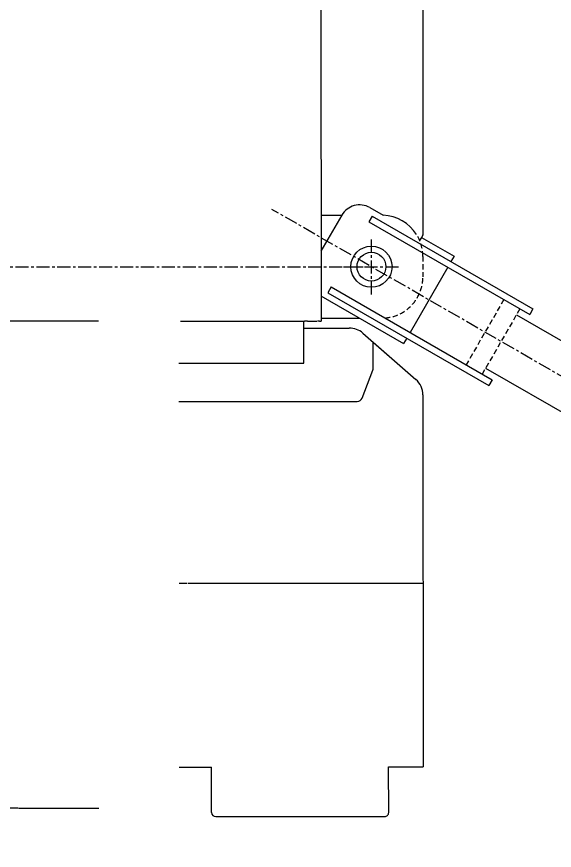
# Model space of a CAD drawing. Header units: millimetres. Extents: x 13669 to 217197, y -88248 to 24578.
# Drawn here: x 66563 to 67869, y -44841 to -42815 of the extents above; entities that cross this region are included whole.
import ezdxf

# ---------------------------------------------------------------- set-up
doc = ezdxf.new("R2010")
doc.units = ezdxf.units.MM
doc.linetypes.add('CENTER', pattern=[50.8, 31.75, -6.35, 6.35, -6.35])
doc.linetypes.add('DASHED', pattern=[19.05, 12.7, -6.35])
doc.layers.add('1', color=7, linetype='Continuous')

msp = doc.modelspace()

# ---------------------------------------------------------------- linework, layer by layer
at = {"color": 3, "linetype": 'Continuous'}
for p, q in [((67301.5394346, -42087.2257427), (67301.9720643, -43554.3177353)), ((66761.9720302, -43554.5129767), (66424.9719906, -43554.6123544)), ((67269.0107523, -43554.3274553), (67273.9812735, -43554.3259895)), ((67273.9812735, -43554.3259895), (67291.9720729, -43554.3206842)), ((67298.1025602, -43554.3188764), (67293.0776497, -43554.3203582)), ((67298.1025602, -43554.3188764), (67301.9720643, -43554.3177353)), ((66762.3213289, -44739.0206935), (66589.8212725, -44739.0715619))]:
    msp.add_line(p, q, dxfattribs=at)
for points, start_tangent, end_tangent in [([(66960.9720349, -43554.4182926), (66968.7370139, -43554.4160028), (66976.498824, -43554.4137139), (66984.2571675, -43554.411426), (66992.0123443, -43554.4091391), (66999.7646542, -43554.406853), (67007.5143907, -43554.4045677), (67015.2615855, -43554.4022832), (67023.0059182, -43554.3999994), (67030.7470437, -43554.3977167), (67038.4846169, -43554.3954349), (67046.2183034, -43554.3931544), (67053.9478758, -43554.390875), (67061.6731698, -43554.3885969), (67069.3940218, -43554.3863201), (67077.1102683, -43554.3840446), (67084.8217287, -43554.3817706), (67092.5281577, -43554.3794981), (67100.2292948, -43554.3772271), (67107.9248797, -43554.3749577), (67115.6146694, -43554.3726901), (67123.2985659, -43554.3704242), (67130.9765425, -43554.3681601), (67138.6485726, -43554.3658977), (67146.3146105, -43554.363637), (67153.9741971, -43554.3613783), (67161.6264784, -43554.3591217), (67169.2705846, -43554.3568676), (67176.9056549, -43554.3546161), (67184.5318376, -43554.3523672), (67192.1511942, -43554.3501203), (67199.7660001, -43554.3478748), (67207.3785307, -43554.3456299)], (0.3692307531, 0.0001088822), (0.3692307531, 0.0001088822)), ([(67207.3785307, -43554.3456299), (67208.8447172, -43554.3451976), (67210.3063603, -43554.3447665), (67211.7589167, -43554.3443382), (67213.1978586, -43554.3439139), (67214.6200687, -43554.3434945), (67216.0249489, -43554.3430802), (67217.4121614, -43554.3426711), (67218.7813309, -43554.3422674), (67220.1313872, -43554.3418693), (67221.4606496, -43554.3414773), (67222.7674168, -43554.3410919), (67224.0500697, -43554.3407137), (67225.3075422, -43554.3403429), (67226.5389954, -43554.3399797), (67227.743591, -43554.3396245), (67228.9204537, -43554.3392775), (67230.0686011, -43554.3389389), (67231.1870317, -43554.3386091), (67232.2747414, -43554.3382883), (67233.3305996, -43554.3379769), (67234.3533035, -43554.3376754), (67235.3415379, -43554.3373839), (67236.2940328, -43554.3371031), (67237.2100577, -43554.3368329), (67238.0892352, -43554.3365737), (67238.931194, -43554.3363254), (67239.735478, -43554.3360882), (67240.5012264, -43554.3358624), (67241.2274579, -43554.3356482), (67241.9131931, -43554.335446), (67242.5578111, -43554.3352559), (67243.1614683, -43554.3350779), (67243.7244227, -43554.3349119), (67244.246844, -43554.3347579), (67244.7267821, -43554.3346163), (67245.1601153, -43554.3344885), (67245.5426234, -43554.3343758), (67245.8714114, -43554.3342788), (67246.1553008, -43554.3341951), (67246.4092225, -43554.3341202), (67246.6481604, -43554.3340497)], (0.3692307531, 0.0001088822), (0.3692307531, 0.0001088822)), ([(67246.6481604, -43554.3340497), (67247.6181851, -43554.3337637), (67248.5779028, -43554.3334807), (67249.5170062, -43554.3332037), (67250.4251885, -43554.3329359), (67251.2941509, -43554.3326797), (67252.1242922, -43554.3324349), (67252.9183645, -43554.3322007), (67253.6791199, -43554.3319764), (67254.4088096, -43554.3317612), (67255.1073279, -43554.3315552), (67255.7738766, -43554.3313587), (67256.4076576, -43554.3311718), (67257.0078877, -43554.3309948), (67257.5744299, -43554.3308277), (67258.1080229, -43554.3306703), (67258.6094681, -43554.3305225), (67259.0795668, -43554.3303839), (67259.5188106, -43554.3302543), (67259.9255392, -43554.3301344), (67260.2971794, -43554.3300248), (67260.6311548, -43554.3299263), (67260.9250277, -43554.3298396), (67261.181438, -43554.329764), (67261.4094429, -43554.3296968), (67261.6185108, -43554.3296351), (67261.8181101, -43554.3295763)], (0.3692307531, 0.0001088822), (0.3692307531, 0.0001088823)), ([(67269.0107523, -43554.3274553), (67268.4624268, -43554.3276169), (67267.9198519, -43554.3277769), (67267.3887781, -43554.3279336), (67266.874956, -43554.3280851), (67266.3839736, -43554.3282299), (67265.9182606, -43554.3283672), (67265.4773783, -43554.3284972), (67265.060784, -43554.3286201), (67264.6679348, -43554.3287359), (67264.2983952, -43554.3288449), (67263.9522362, -43554.328947), (67263.6296784, -43554.3290421), (67263.3309425, -43554.3291302), (67263.0562882, -43554.3292112), (67262.8069633, -43554.3292847), (67262.5852521, -43554.3293501), (67262.3934884, -43554.3294066), (67262.2340056, -43554.3294536), (67262.108029, -43554.3294908), (67262.0105831, -43554.3295195), (67261.9345368, -43554.329542), (67261.8727568, -43554.3295602), (67261.8181101, -43554.3295763)], (-0.3692307531, -0.0001088822), (-0.3692307532, -0.000108882)), ([(66589.8213131, -44739.0715668), (66575.9120164, -44738.9717921), (66562.0057605, -44738.6643756), (66548.1056383, -44738.1494837), (66534.2147431, -44737.4272831), (66520.3361681, -44736.4979403), (66506.4730065, -44735.3616221), (66492.6283514, -44734.0184949), (66478.8052983, -44732.4687493), (66465.0069277, -44730.7127806), (66451.2362975, -44728.7510875), (66437.4964647, -44726.5841697), (66423.7904864, -44724.212527), (66410.1214196, -44721.6366589), (66396.4923215, -44718.8570652), (66382.9062497, -44715.8742529), (66369.3662384, -44712.688888), (66355.8752763, -44709.3017911), (66342.4363488, -44705.7137892), (66329.052441, -44701.9257091), (66315.7265382, -44697.9383777), (66302.4616257, -44693.752622), (66289.2606889, -44689.3692699), (66276.1266906, -44684.789253), (66263.0625214, -44680.013695), (66250.0710599, -44675.0437404), (66237.1551844, -44669.8805337), (66224.3177736, -44664.5252193), (66211.5617058, -44658.9789417), (66198.8898595, -44653.2428454)], (-0.3692307536, -0.0001074005), (-0.3352273815, 0.1547706808))]:
    msp.add_spline(points, degree=3, dxfattribs=dict(at, start_tangent=start_tangent, end_tangent=end_tangent))
at = {"layer": '1', "color": 7, "linetype": 'Continuous'}
for p, q in [((67548.6597285, -40808.4363596), (67549.4075654, -43344.428718)), ((67548.6645487, -40808.4264652), (67549.4123885, -43344.4284369)), ((67420.6868339, -43278.7303008), (67453.0005328, -43297.3739206)), ((67301.8962883, -43297.3537056), (67352.2298498, -43297.3388627)), ((67352.3909538, -43297.0517133), (67301.9219945, -43384.5260846)), ((67426.183258, -43299.219063), (67418.1873432, -43313.0778305)), ((67426.183258, -43299.219063), (67816.8351782, -43524.6084744)), ((67418.1873432, -43313.0778305), (67808.8392635, -43538.4672419)), ((67545.9062477, -43350.9789638), (67625.1036295, -43396.670034)), ((67548.9680203, -43346.0011008), (67545.9087262, -43350.9754917)), ((67625.1036295, -43396.670034), (67617.6074625, -43409.662623)), ((67609.6115476, -43423.5213904), (67518.158273, -43582.0310403)), ((67326.7340667, -43471.5874745), (67318.7381521, -43485.4462421)), ((67326.7340667, -43471.5874745), (67717.3859899, -43696.9768973)), ((67301.9540059, -43493.0800729), (67502.6661866, -43608.8824045)), ((67318.7381521, -43485.4462421), (67709.3900753, -43710.835642)), ((67816.8351782, -43524.6084744), (67808.8392635, -43538.4672419)), ((67776.7737098, -43539.0161154), (68850.4276961, -44158.4685018)), ((67260.5006097, -43656.6285688), (67260.470443, -43554.3299737)), ((67301.9700106, -43547.3536903), (67395.9784266, -43547.3259682)), ((67260.4754663, -43571.3646889), (67370.6883078, -43571.3321884)), ((67403.617357, -43583.6937238), (67532.4364839, -43696.3435919)), ((67428.5037995, -43669.534779), (67428.4848987, -43605.4404821)), ((67428.6989474, -43605.6245115), (67532.4414625, -43696.3450872)), ((67510.162363, -43595.8897993), (67502.6661866, -43608.8824045)), ((66957.0018292, -43656.7180673), (67260.5006097, -43656.6285688)), ((67401.545351, -43741.7402239), (67427.7578682, -43673.5566642)), ((67701.8120107, -43668.942053), (68775.4659964, -44288.3944391)), ((67717.3859899, -43696.9768973), (67709.3900753, -43710.835642)), ((67549.5224361, -43733.9672954), (67549.789107, -44638.2757401)), ((67549.5272599, -43733.9692593), (67549.7939317, -44638.2807511)), ((66957.0292644, -43749.753598), (67390.0680385, -43749.6258995)), ((66957.1595755, -44191.6520589), (66976.4595831, -44191.6463675)), ((66957.1595755, -44191.6520589), (66976.4592231, -44191.6463676)), ((66978.6594444, -44191.7460384), (67549.6573805, -44191.5776573)), ((66957.2913316, -44638.4504613), (67036.290755, -44638.4271652)), ((67036.3233385, -44748.9213104), (67036.290755, -44638.4271652)), ((67466.2893405, -44638.3003633), (67549.789107, -44638.2757401)), ((67466.321924, -44748.7945084), (67466.2893405, -44638.3003633)), ((67046.32645, -44758.9188839), (67456.3247106, -44758.7979798))]:
    msp.add_line(p, q, dxfattribs=at)
at = {"layer": '1', "color": 7, "linetype": 'CENTER'}
for p, q in [((69883.1039787, -44840.8662267), (67182.8740617, -43282.9492795)), ((67424.4550227, -43489.857386), (67424.4151892, -43354.7777609)), ((66001.1461344, -43422.7370381), (67424.4351059, -43422.3173255)), ((67356.8955413, -43422.3372422), (67491.9751664, -43422.2974086))]:
    msp.add_line(p, q, dxfattribs=at)
at = {"layer": '1', "color": 7, "linetype": 'DASHED'}
for p, q in [((67545.9062477, -43350.9789638), (67541.4640259, -43358.2027177)), ((67549.427974, -43397.2806145), (67549.4427186, -43447.2808099)), ((67746.0417197, -43502.2357512), (67654.5884527, -43660.7454088)), ((67785.0194987, -43524.7242588), (67693.5662209, -43683.2339111))]:
    msp.add_line(p, q, dxfattribs=at)
at = {"layer": '1', "color": 7, "linetype": 'Continuous'}
for centre, radius in [((67424.4310724, -43422.3173267), 50.0000068), ((67424.4310724, -43422.3173267), 49.9998124), ((67424.4351059, -43422.3173255), 35.0000048)]:
    msp.add_circle(centre, radius, dxfattribs=at)
for centre, radius, start, end in [((67395.6996014, -43322.0389466), 50.0000068, 60.0168962429, 150.0168966262), ((67449.4280793, -43397.3101034), 100.0000153, 32.0837508256, 87.9502110834), ((67546.4126247, -43344.4293215), 3.0000005, 328.4050504426, 0.0168959097), ((67370.7030524, -43621.3324006), 50.0002144, 48.8309238112, 90.0168959095), ((67416.2037854, -43669.3340468), 12.2999544, 338.9706859097, 0.0168959097), ((67499.5223439, -43733.9820399), 49.9998124, 0.0168959097, 48.83096591), ((67499.5270646, -43733.9840038), 50.0000076, 0.0168959097, 48.8310242032), ((67390.0644115, -43737.3263057), 12.2999544, 270.0168959095, 338.9706859097), ((67046.323501, -44748.9183614), 9.9999626, 180.0168959097, 270.0168959095), ((67456.3217616, -44748.7974574), 9.9999626, 270.0168959095, 0.0168959097)]:
    msp.add_arc(centre, radius, start, end, dxfattribs=at)
at = {"layer": '1', "color": 7, "linetype": 'DASHED'}
for centre, start, end in [((67449.4280793, -43397.3101034), 0.0168959097, 32.0837508256), ((67449.4428239, -43447.3102988), 274.5789197154, 0.0168959097)]:
    msp.add_arc(centre, 100.0000153, start, end, dxfattribs=at)
at = {"layer": '1', "color": 7, "linetype": 'Continuous'}
msp.add_point((67424.4351059, -43422.3173255), dxfattribs=at)
msp.add_point((67424.4351059, -43422.3173255), dxfattribs=at)
msp.add_point((67424.4351059, -43422.3173255), dxfattribs=at)
msp.add_point((67424.4351059, -43422.3173255), dxfattribs=at)

doc.saveas('drawing.dxf')
